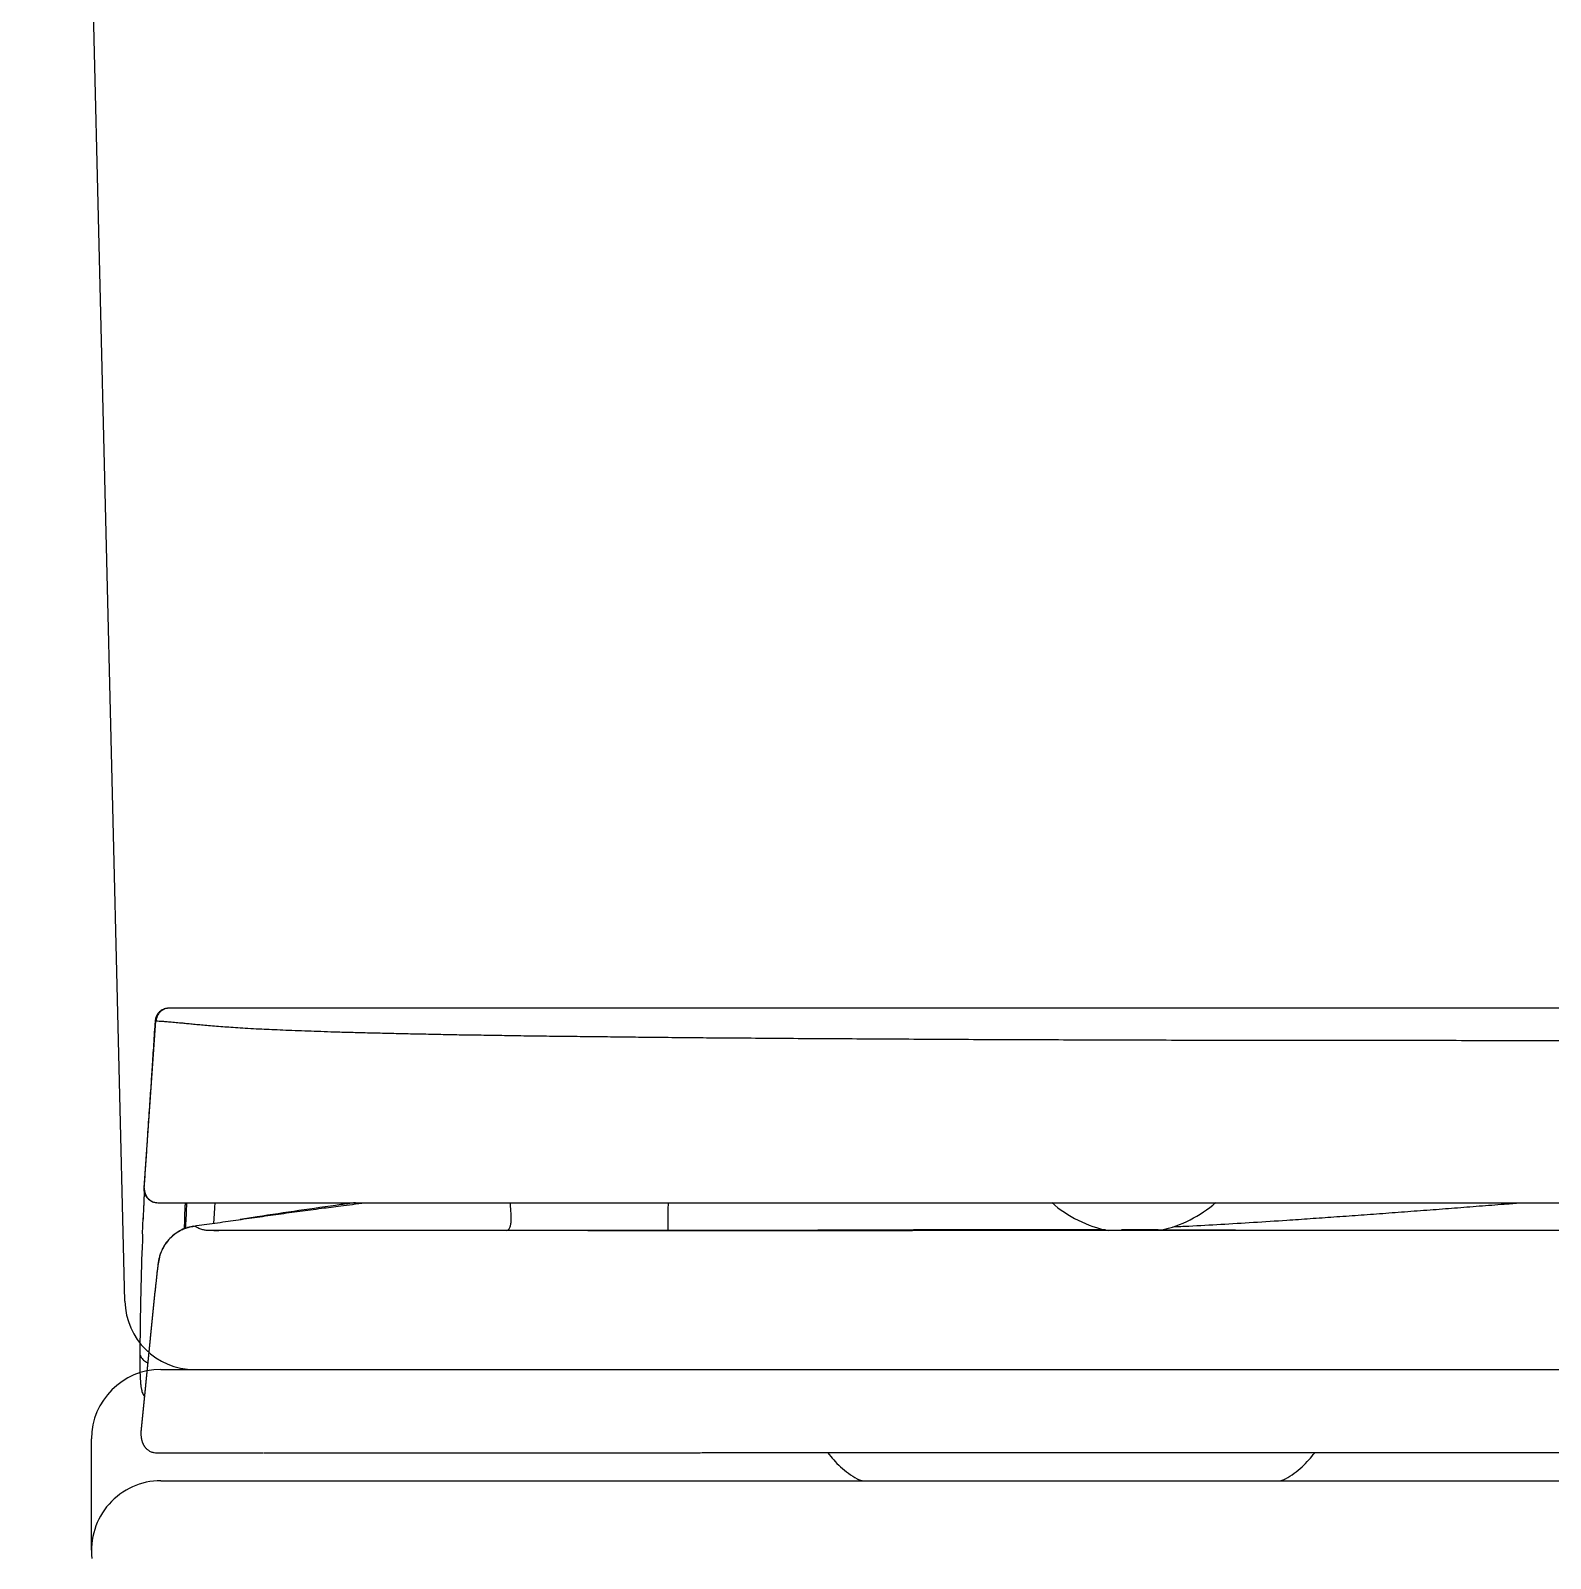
# Model space of a CAD drawing. Extents: x 76 to 2241, y -59 to 2238.
# Drawn here: x 1437 to 1546.3, y 568.4 to 678.3 of the extents above; entities that cross this region are included whole.
import ezdxf

# ---------------------------------------------------------------- set-up
doc = ezdxf.new("R2010")
doc.units = 0
doc.header["$LTSCALE"] = 20
doc.header["$MEASUREMENT"] = 0
doc.linetypes.add('SLD-실선', pattern=[0])
doc.layers.get('0').update_dxf_attribs({"linetype": 'CONTINUOUS'})
doc.layers.add('3', color=3, linetype='CONTINUOUS')

# ---------------------------------------------------------------- blocks, each defined once
blk = doc.blocks.new('A$C30f98afe')
at = {"color": 2, "linetype": 'SLD-실선', "lineweight": 25}
for p, q in [((0.32, 21.07), (1.16, 33.07)), ((1.1, 33.07), (1.1, 33.07)), ((1.13, 20.01), (1.23, 20)), ((1.19, 20.01), (1.21, 20)), ((1.21, 20.01), (1.3, 20)), ((1.23, 20.01), (1.32, 20)), ((1.3, 19.96), (1.3, 20)), ((0.2, 17.76), (0.24, 18.9)), ((3.21, 18.11), (3.23, 18.77)), ((5.32, 18), (5.68, 18)), ((1.09, 13.64), (0.08, 3.48)), ((1.09, 13.6), (0.08, 3.47)), ((1.11, 13.72), (1.1, 13.64)), ((0.01, 9.21), (0.01, 9.16)), ((0.08, 3.48), (0.08, 3.47)), ((0.08, 3.48), (0.08, 3.29)), ((0.08, 3.47), (0.08, 3.29)), ((1.05, 2.02), (1.13, 2)), ((1.13, 2.01), (1.22, 2)), ((51.61, 0.14), (51.61, 0.14)), ((82.45, 0.14), (82.45, 0.14))]:
    blk.add_line(p, q, dxfattribs=at)
for start, end in [(229.0368, 258.2637), (282.6805, 310.9794)]:
    blk.add_arc((71.52, 26.8), 9, start, end, dxfattribs=at)
for points, knots in [([(1.1, 33.07), (1.1, 33.01), (1.07, 32.67), (1.03, 32.04), (0.98, 31.19), (0.92, 30.37), (0.87, 29.62), (0.83, 28.92), (0.78, 28.23), (0.73, 27.48), (0.67, 26.65), (0.61, 25.74), (0.54, 24.72), (0.47, 23.56), (0.38, 22.32), (0.33, 21.48), (0.3, 21.07)], [0, 0, 0, 0, 0.01646, 0.094805, 0.168717, 0.238626, 0.304992, 0.357953, 0.412952, 0.474305, 0.542015, 0.616078, 0.69649, 0.794082, 0.899622, 1, 1, 1, 1]), ([(1.74, 33.93), (1.65, 33.89), (1.47, 33.8), (1.27, 33.58), (1.13, 33.32), (1.11, 33.13), (1.1, 33.04)], [0, 0, 0, 0, 0.254978, 0.513321, 0.76456, 1, 1, 1, 1]), ([(1.1, 33.07), (1.1, 33.07), (1.1, 33.07), (1.1, 33.07), (1.11, 33.07), (1.12, 33.07), (1.13, 33.07), (1.14, 33.07), (1.15, 33.07), (1.16, 33.07), (1.16, 33.07)], [0, 0, 0, 0, 0.085935, 0.249697, 0.402398, 0.544037, 0.674616, 0.794136, 0.902597, 1, 1, 1, 1]), ([(1.98, 33.98), (1.92, 33.97), (1.8, 33.94), (1.63, 33.85), (1.47, 33.74), (1.34, 33.59), (1.25, 33.42), (1.18, 33.25), (1.17, 33.13), (1.16, 33.07)], [0, 0, 0, 0, 0.135732, 0.281823, 0.430721, 0.57962, 0.725712, 0.866496, 1, 1, 1, 1]), ([(1.16, 33.07), (1.24, 33.07), (1.39, 33.07), (1.69, 33.05), (2.05, 33.02), (2.48, 32.98), (2.93, 32.94), (3.36, 32.9), (3.76, 32.86), (4.2, 32.82), (4.68, 32.77), (5.21, 32.73), (5.78, 32.68), (6.39, 32.64), (7.04, 32.6), (7.77, 32.55), (8.52, 32.51), (9.3, 32.47), (10.08, 32.44), (10.93, 32.4), (11.83, 32.37), (12.77, 32.34), (13.74, 32.3), (14.79, 32.27), (15.92, 32.24), (17.13, 32.21), (18.43, 32.18), (19.83, 32.15), (21.23, 32.12), (22.64, 32.09), (24.02, 32.07), (25.48, 32.05), (27.02, 32.02), (28.63, 32), (30.34, 31.98), (32.08, 31.96), (33.85, 31.94), (35.65, 31.92), (37.53, 31.9), (39.5, 31.88), (41.55, 31.86), (43.75, 31.85), (46.1, 31.83), (48.62, 31.81), (51.24, 31.8), (53.94, 31.78), (56.74, 31.77), (59.62, 31.75), (62.5, 31.74), (65.38, 31.73), (68.25, 31.72), (71.2, 31.71), (74.23, 31.7), (77.33, 31.7), (80.37, 31.69), (83.31, 31.69), (86.16, 31.68), (89.07, 31.68), (92.05, 31.68), (95.07, 31.68), (98.13, 31.67), (101.24, 31.67), (104.41, 31.67), (107.67, 31.67), (111.01, 31.67), (114.43, 31.67), (117.92, 31.67), (121.47, 31.67), (125.07, 31.67), (128.73, 31.67), (132.31, 31.67), (135.8, 31.67), (139.19, 31.67), (142.62, 31.67), (146.09, 31.67), (149.57, 31.67), (153.06, 31.67), (156.55, 31.67), (160.08, 31.67), (163.64, 31.67), (167.25, 31.67), (170.91, 31.67), (174.57, 31.67), (178.26, 31.67), (181.93, 31.67), (185.59, 31.67), (189.23, 31.67), (192.87, 31.67), (195.31, 31.67), (196.52, 31.67)], [0, 0, 0, 0, 0.031221, 0.062442, 0.093664, 0.124887, 0.15611, 0.176553, 0.196998, 0.217443, 0.237889, 0.258339, 0.278791, 0.295974, 0.313159, 0.330347, 0.347537, 0.361046, 0.374557, 0.38807, 0.401586, 0.413655, 0.425727, 0.4378, 0.449876, 0.461955, 0.474035, 0.486119, 0.498205, 0.508195, 0.518187, 0.528181, 0.538178, 0.548177, 0.558178, 0.568182, 0.577355, 0.58653, 0.595708, 0.604887, 0.614068, 0.623249, 0.633265, 0.64328, 0.653295, 0.663309, 0.673322, 0.683336, 0.693351, 0.702534, 0.711719, 0.720905, 0.730094, 0.739285, 0.748479, 0.756344, 0.764212, 0.772081, 0.779953, 0.787828, 0.795564, 0.803303, 0.811044, 0.818786, 0.826688, 0.834592, 0.842496, 0.850402, 0.858308, 0.866216, 0.874124, 0.881171, 0.888219, 0.895267, 0.902316, 0.909366, 0.916291, 0.923216, 0.930141, 0.937066, 0.944117, 0.951167, 0.958217, 0.965267, 0.972316, 0.979238, 0.98616, 0.993081, 1, 1, 1, 1]), ([(1.98, 33.98), (1.93, 33.98), (1.85, 33.97), (1.79, 33.95), (1.75, 33.94)], [0, 0, 0, 0, 0.487746, 1, 1, 1, 1]), ([(2.08, 33.99), (2.04, 33.99), (2.01, 33.99), (1.98, 33.98), (1.98, 33.98)], [0, 0, 0, 0, 0.933836, 1, 1, 1, 1]), ([(196.52, 33.99), (195.28, 33.99), (192.8, 33.99), (189.12, 33.99), (185.49, 33.99), (181.92, 33.99), (178.43, 33.99), (175.02, 33.99), (171.68, 33.99), (168.41, 33.99), (165.18, 33.99), (161.99, 33.99), (158.85, 33.99), (155.78, 33.99), (152.77, 33.99), (149.83, 33.99), (146.97, 33.99), (144.06, 33.99), (141.13, 33.99), (138.18, 33.99), (135.32, 33.99), (132.54, 33.99), (129.84, 33.99), (127.23, 33.99), (124.7, 33.99), (122.21, 33.99), (119.76, 33.99), (117.37, 33.99), (115.05, 33.99), (112.82, 33.99), (110.68, 33.99), (108.46, 33.99), (106.19, 33.99), (103.89, 33.99), (101.69, 33.99), (99.6, 33.99), (97.61, 33.99), (95.73, 33.99), (93.99, 33.99), (92.38, 33.99), (90.87, 33.99), (89.4, 33.99), (87.93, 33.99), (86.49, 33.99), (84.5, 33.99), (82, 33.99), (79.03, 33.99), (76.11, 33.99), (73.25, 33.99), (70.43, 33.99), (67.65, 33.99), (64.91, 33.99), (62.23, 33.99), (59.61, 33.99), (57.05, 33.99), (54.55, 33.99), (52.04, 33.99), (49.52, 33.99), (47.03, 33.99), (44.63, 33.99), (42.33, 33.99), (40.13, 33.99), (38.03, 33.99), (36.03, 33.99), (34.13, 33.99), (32.31, 33.99), (30.6, 33.99), (28.97, 33.99), (27.44, 33.99), (25.98, 33.99), (24.49, 33.99), (23, 33.99), (21.51, 33.99), (20.11, 33.99), (18.81, 33.99), (17.59, 33.99), (16.48, 33.99), (15.45, 33.99), (14.52, 33.99), (13.64, 33.99), (12.83, 33.99), (12.08, 33.99), (11.4, 33.99), (10.76, 33.99), (10.18, 33.99), (9.64, 33.99), (9.15, 33.99), (8.7, 33.99), (8.28, 33.99), (7.9, 33.99), (7.61, 33.99), (7.41, 33.99), (7.28, 33.99), (7.14, 33.99), (7, 33.99), (6.86, 33.99), (6.71, 33.99), (6.56, 33.99), (6.42, 33.99), (6.28, 33.99), (6.14, 33.99), (6, 34), (5.86, 34), (5.72, 34), (5.57, 34), (5.43, 34), (5.29, 34), (5.14, 34), (5, 34), (4.86, 34), (4.72, 34), (4.59, 34), (4.45, 34), (4.31, 34), (4.18, 34), (4.04, 34), (3.9, 34), (3.76, 34), (3.63, 34), (3.49, 34), (3.37, 34), (3.24, 34), (3.13, 34), (3.01, 34), (2.9, 34), (2.79, 34), (2.68, 34), (2.57, 34), (2.46, 34), (2.37, 34), (2.27, 34), (2.19, 34), (2.12, 34), (2.09, 34), (2.08, 34)], [0, 0, 0, 0, 0.007129, 0.014164, 0.021102, 0.027946, 0.034694, 0.041229, 0.047673, 0.054025, 0.060285, 0.066579, 0.072777, 0.07888, 0.084888, 0.090801, 0.096619, 0.102341, 0.108602, 0.114744, 0.120769, 0.126676, 0.132465, 0.138136, 0.143688, 0.149123, 0.15469, 0.160128, 0.165436, 0.170614, 0.175662, 0.180581, 0.186416, 0.192057, 0.197504, 0.202758, 0.207819, 0.212686, 0.217359, 0.221474, 0.225458, 0.229437, 0.233425, 0.23742, 0.241422, 0.250025, 0.258664, 0.267338, 0.276047, 0.284792, 0.293732, 0.302708, 0.311721, 0.320771, 0.329856, 0.338978, 0.348132, 0.358209, 0.368284, 0.378355, 0.388425, 0.398492, 0.408558, 0.418622, 0.428685, 0.438747, 0.448807, 0.458686, 0.468564, 0.47844, 0.488316, 0.500259, 0.512201, 0.524141, 0.53608, 0.548017, 0.559953, 0.571206, 0.582457, 0.593706, 0.604912, 0.615963, 0.626856, 0.63759, 0.648164, 0.658579, 0.668834, 0.678752, 0.688516, 0.698126, 0.707582, 0.711313, 0.715064, 0.718991, 0.72311, 0.727629, 0.732358, 0.737296, 0.741882, 0.746635, 0.751555, 0.756643, 0.761897, 0.767318, 0.772906, 0.778662, 0.784584, 0.790674, 0.79693, 0.803354, 0.809563, 0.815921, 0.822427, 0.829082, 0.835885, 0.843263, 0.850808, 0.858519, 0.866398, 0.874444, 0.882657, 0.890553, 0.898598, 0.906791, 0.915133, 0.923623, 0.933274, 0.94311, 0.953131, 0.963337, 0.973728, 0.984304, 0.995064, 1, 1, 1, 1]), ([(2.43, 34), (2.4, 34), (2.34, 34), (2.27, 34), (2.22, 34), (2.19, 34), (2.17, 34), (2.17, 34), (2.16, 34), (2.16, 34), (2.16, 34), (2.15, 34), (2.12, 34), (2.1, 34), (2.1, 34), (2.1, 34), (2.1, 34), (2.1, 34), (2.1, 34), (2.1, 34), (2.1, 34)], [0, 0, 0, 0, 0.128715, 0.259957, 0.393727, 0.494237, 0.507502, 0.52079, 0.534102, 0.547438, 0.560797, 0.571885, 0.666951, 0.88216, 0.901042, 0.919915, 0.938778, 0.957528, 0.968073, 1, 1, 1, 1]), ([(0.29, 21.08), (0.29, 21.01), (0.29, 20.87), (0.34, 20.66), (0.43, 20.47), (0.55, 20.32), (0.69, 20.19), (0.84, 20.1), (0.98, 20.04), (1.07, 20.03), (1.11, 20.02)], [0, 0, 0, 0, 0.133291, 0.268119, 0.401631, 0.531372, 0.655816, 0.774653, 0.888773, 1, 1, 1, 1]), ([(0.29, 21.07), (0.29, 21.07), (0.29, 21.07), (0.31, 21.07), (0.32, 21.07)], [0, 0, 0, 0, 0.129488, 1, 1, 1, 1]), ([(0.32, 21.07), (0.32, 21), (0.32, 20.85), (0.38, 20.65), (0.46, 20.47), (0.58, 20.31), (0.73, 20.18), (0.9, 20.08), (1.07, 20.02), (1.19, 20.01), (1.23, 20.01)], [0, 0, 0, 0, 0.14021, 0.27678, 0.406971, 0.528797, 0.650622, 0.780814, 0.917383, 1, 1, 1, 1]), ([(0.33, 20.7), (0.33, 20.7), (0.32, 20.71), (0.32, 20.68), (0.31, 20.63), (0.31, 20.53), (0.3, 20.36), (0.29, 20.15), (0.28, 19.88), (0.27, 19.59), (0.25, 19.24), (0.24, 18.95), (0.24, 18.81)], [0, 0, 0, 0, 0.013797, 0.074392, 0.143381, 0.248481, 0.368632, 0.503865, 0.615202, 0.735017, 0.863292, 1, 1, 1, 1]), ([(1.32, 20), (1.33, 20), (1.36, 20), (1.41, 20), (1.45, 20), (1.5, 20), (1.54, 20), (1.57, 20), (1.59, 20), (1.61, 20), (1.62, 20), (1.63, 20), (1.64, 20), (1.64, 20), (1.69, 20), (1.77, 20), (1.89, 20), (1.97, 20), (2, 20), (2.02, 20), (2.03, 20), (2.09, 20), (2.19, 20), (2.33, 20), (2.46, 20), (2.54, 20), (2.59, 20), (2.61, 20), (2.62, 20), (2.64, 20), (2.66, 20), (2.67, 20), (2.72, 20), (2.9, 20), (3.17, 20), (3.46, 20), (3.58, 20), (3.61, 20), (3.62, 20), (3.63, 20), (3.64, 20), (3.65, 20), (3.7, 20), (3.79, 20), (3.93, 20), (4.07, 20), (4.21, 20), (4.35, 20), (4.48, 20), (4.61, 20), (4.73, 20), (4.86, 20), (4.97, 20), (5.06, 20), (5.12, 20), (5.15, 20), (5.19, 20), (5.23, 20), (5.26, 20), (5.35, 20), (5.48, 20), (5.67, 20), (5.87, 20), (6.07, 20), (6.26, 20), (6.45, 20), (6.63, 20), (6.82, 20), (7, 20), (7.19, 20), (7.42, 20), (7.68, 20), (8, 20), (8.35, 20), (8.75, 20), (9.19, 20), (9.57, 20), (9.88, 20), (10.1, 20), (10.32, 20), (10.54, 20), (10.92, 20), (11.47, 20), (12.21, 20), (12.84, 20), (13.33, 20), (13.68, 20), (14.04, 20), (14.4, 20), (14.77, 20), (15.15, 20), (15.54, 20), (15.96, 20), (16.4, 20), (16.84, 20), (17.28, 20), (17.85, 20), (18.56, 20), (19.41, 20), (20.29, 20), (21.19, 20), (22.11, 20), (23.05, 20), (24.02, 20), (25.01, 20), (26.02, 20), (27.13, 20), (28.37, 20), (29.75, 20), (30.87, 20), (31.71, 20), (32.25, 20), (32.8, 20), (33.35, 20), (33.9, 20), (34.47, 20), (35.05, 20), (35.66, 20), (36.3, 20), (36.93, 20), (37.57, 20), (38.62, 20), (40.13, 20), (42.15, 20), (44.31, 20), (46.61, 20), (49.08, 20), (51.64, 20), (54.31, 20), (56.82, 20), (59.12, 20), (61.18, 20), (63.28, 20), (65.39, 20), (67.35, 20), (69.16, 20), (70.84, 20), (72.52, 20), (74.18, 20), (76.25, 20), (78.74, 20), (81.69, 20), (84.69, 20), (87.72, 20), (90.03, 20), (91.61, 20), (92.42, 20), (93.24, 20), (94.06, 20), (94.88, 20), (95.7, 20), (97, 20), (98.8, 20), (101.01, 20), (103.16, 20), (105.23, 20), (107.3, 20), (109.63, 20), (112.25, 20), (115.19, 20), (118.16, 20), (121.17, 20), (124.1, 20), (126.93, 20), (129.67, 20), (132.43, 20), (135.21, 20), (138.01, 20), (140.81, 20), (143.97, 20), (147.47, 20), (151.35, 20), (155.26, 20), (159.01, 20), (162.59, 20), (166, 20), (169.43, 20), (172.88, 20), (176.34, 20), (180.04, 20), (183.96, 20), (188.13, 20), (192.32, 20), (195.12, 20), (196.52, 20)], [0, 0, 0, 0, 0.006349, 0.012477, 0.018384, 0.024071, 0.029537, 0.032794, 0.035968, 0.036843, 0.037902, 0.038961, 0.04002, 0.041079, 0.042139, 0.053489, 0.067937, 0.074295, 0.075544, 0.076793, 0.078042, 0.079464, 0.091361, 0.103134, 0.111449, 0.119702, 0.120735, 0.121767, 0.122798, 0.123828, 0.124857, 0.125885, 0.126979, 0.13372, 0.160998, 0.176218, 0.179962, 0.180452, 0.180942, 0.181432, 0.181922, 0.182412, 0.182984, 0.189906, 0.196762, 0.203449, 0.209967, 0.216316, 0.22193, 0.227404, 0.232739, 0.237935, 0.242392, 0.246742, 0.247864, 0.249232, 0.250618, 0.251999, 0.253375, 0.254746, 0.261361, 0.267865, 0.274261, 0.28065, 0.286993, 0.292188, 0.297302, 0.302333, 0.307283, 0.312152, 0.31682, 0.324036, 0.331149, 0.33816, 0.346933, 0.35554, 0.363981, 0.367872, 0.371583, 0.37527, 0.378934, 0.382575, 0.393272, 0.403764, 0.41405, 0.418372, 0.422668, 0.426936, 0.431176, 0.43539, 0.439577, 0.443736, 0.448281, 0.452793, 0.457234, 0.461555, 0.465851, 0.473457, 0.48098, 0.488421, 0.495742, 0.502852, 0.509897, 0.51688, 0.523799, 0.530613, 0.537103, 0.545497, 0.553774, 0.561936, 0.564913, 0.567878, 0.570832, 0.573775, 0.576706, 0.579627, 0.582536, 0.585723, 0.588898, 0.592022, 0.595055, 0.598082, 0.607059, 0.615992, 0.624984, 0.634691, 0.644446, 0.654252, 0.664114, 0.674036, 0.681137, 0.688198, 0.695219, 0.7022, 0.708921, 0.714167, 0.719382, 0.724568, 0.729662, 0.734503, 0.743068, 0.751535, 0.759908, 0.768191, 0.776388, 0.778531, 0.780668, 0.782799, 0.784923, 0.787041, 0.789153, 0.791258, 0.797018, 0.802733, 0.807801, 0.812836, 0.81784, 0.822616, 0.829405, 0.836165, 0.8429, 0.849613, 0.856307, 0.862222, 0.868113, 0.873985, 0.879838, 0.885676, 0.891501, 0.897229, 0.905044, 0.912836, 0.920612, 0.928379, 0.935012, 0.941644, 0.948279, 0.954921, 0.961574, 0.968242, 0.976126, 0.984043, 0.991998, 1, 1, 1, 1]), ([(3.23, 18.77), (3.24, 18.95), (3.25, 19.3), (3.27, 19.7), (3.28, 19.91), (3.28, 20)], [0, 0, 0, 0, 0.371087, 0.737654, 1, 1, 1, 1]), ([(3.29, 18.14), (3.31, 18.39), (3.34, 18.93), (3.37, 19.55), (3.39, 19.93), (3.4, 20.01)], [0, 0, 0, 0, 0.397397, 0.866956, 1, 1, 1, 1]), ([(3.89, 18.32), (4.39, 18.39), (5.4, 18.53), (6.92, 18.75), (8.44, 18.96), (9.97, 19.18), (11.52, 19.39), (13.01, 19.59), (14.27, 19.75), (15.32, 19.88), (15.93, 19.96), (16.26, 20), (16.29, 20)], [0, 0, 0, 0, 0.121842, 0.244532, 0.367961, 0.492016, 0.616581, 0.741547, 0.853141, 0.920608, 0.993206, 1, 1, 1, 1]), ([(5.4, 20.01), (5.38, 19.67), (5.34, 19.16), (5.31, 18.66), (5.31, 18.5)], [0, 0, 0, 0, 0.686937, 1, 1, 1, 1]), ([(15.51, 20), (15.16, 19.95), (13.8, 19.77), (11.45, 19.43), (9.04, 19.07), (7.64, 18.85), (7.23, 18.79)], [0, 0, 0, 0, 0.124016, 0.489035, 0.85238, 1, 1, 1, 1]), ([(26.37, 18), (26.41, 18.01), (26.49, 18.02), (26.58, 18.11), (26.65, 18.24), (26.7, 18.44), (26.73, 18.7), (26.73, 19.04), (26.7, 19.46), (26.68, 19.77), (26.66, 19.98), (26.66, 20)], [0, 0, 0, 0, 0.129682, 0.258172, 0.385453, 0.511511, 0.636365, 0.760089, 0.875844, 0.99091, 1, 1, 1, 1]), ([(38.02, 18), (38.02, 18), (38.02, 18.01), (38.02, 18.09), (38.02, 18.2), (38.02, 18.35), (38.02, 18.53), (38.03, 18.74), (38.03, 18.98), (38.03, 19.23), (38.03, 19.49), (38.03, 19.75), (38.04, 19.93), (38.04, 20)], [0, 0, 0, 0, 0.110121, 0.217093, 0.320921, 0.421601, 0.519133, 0.613519, 0.704759, 0.785631, 0.863858, 0.946296, 1, 1, 1, 1]), ([(74.34, 18.27), (74.72, 18.28), (75.85, 18.34), (77.78, 18.44), (80.13, 18.59), (82.28, 18.72), (84.22, 18.86), (85.93, 18.98), (87.67, 19.1), (89.44, 19.23), (91.24, 19.37), (93.04, 19.5), (94.83, 19.64), (96.61, 19.78), (98.15, 19.9), (99.11, 19.97), (99.47, 20)], [0, 0, 0, 0, 0.050567, 0.149412, 0.248271, 0.347697, 0.415657, 0.483964, 0.552639, 0.621702, 0.691171, 0.761066, 0.827375, 0.894096, 0.961243, 1, 1, 1, 1]), ([(0.2, 17.74), (0.15, 16.5), (0.05, 13.66), (0.02, 10.81), (0, 9.21)], [0, 0, 0, 0, 0.436718, 1, 1, 1, 1]), ([(3.92, 18.29), (3.84, 18.28), (3.65, 18.25), (3.37, 18.17), (3.05, 18.05), (2.75, 17.89), (2.47, 17.7), (2.21, 17.47), (1.95, 17.18), (1.75, 16.89), (1.62, 16.65), (1.53, 16.46), (1.47, 16.3), (1.42, 16.15), (1.39, 16.02), (1.36, 15.9), (1.34, 15.8), (1.33, 15.72), (1.31, 15.61), (1.3, 15.47), (1.27, 15.31), (1.25, 15.1), (1.22, 14.85), (1.19, 14.53), (1.15, 14.16), (1.12, 13.87), (1.1, 13.72)], [0, 0, 0, 0, 0.026256, 0.064173, 0.099632, 0.142458, 0.179673, 0.21279, 0.26171, 0.309671, 0.333215, 0.356235, 0.377122, 0.39606, 0.413857, 0.431415, 0.459183, 0.492186, 0.533925, 0.584507, 0.636899, 0.696303, 0.76274, 0.836239, 0.916804, 1, 1, 1, 1]), ([(3.89, 18.32), (3.74, 18.29), (3.42, 18.23), (2.97, 18.04), (2.54, 17.78), (2.15, 17.44), (1.82, 17.03), (1.57, 16.58), (1.4, 16.1), (1.35, 15.77), (1.33, 15.61)], [0, 0, 0, 0, 0.116207, 0.238117, 0.364435, 0.493523, 0.623511, 0.752452, 0.878486, 1, 1, 1, 1]), ([(3.89, 18.32), (3.9, 18.32), (3.91, 18.33), (3.92, 18.29), (3.92, 18.29)], [0, 0, 0, 0, 0.831613, 1, 1, 1, 1]), ([(4.99, 18), (4.92, 18), (4.77, 18), (4.54, 18.04), (4.27, 18.14), (4.02, 18.26), (3.89, 18.32)], [0, 0, 0, 0, 0.2501336, 0.5001482, 0.7500609, 1, 1, 1, 1]), ([(59, 18), (58.27, 18), (56.75, 18), (54.5, 18), (52.23, 18), (50.02, 18), (47.88, 18), (45.9, 18), (44.05, 18), (42.34, 18), (40.69, 18), (39.1, 18), (37.55, 18), (36.05, 18), (34.59, 18), (33.21, 18), (31.92, 18), (30.69, 18), (29.49, 18), (28.32, 18), (27.17, 18), (26.06, 18), (24.92, 18), (23.75, 18), (22.58, 18), (21.45, 18), (20.37, 18), (19.34, 18), (18.4, 18), (17.54, 18), (16.74, 18), (16.14, 18), (15.7, 18), (15.42, 18), (15.14, 18), (14.86, 18), (14.6, 18), (14.21, 18), (13.71, 18), (13.13, 18), (12.57, 18), (12.03, 18), (11.59, 18), (11.25, 18), (10.98, 18), (10.72, 18), (10.47, 18), (10.23, 18), (10, 18), (9.77, 18), (9.55, 18), (9.34, 18), (9.14, 18), (8.94, 18), (8.76, 18), (8.57, 18), (8.42, 18), (8.29, 18), (8.18, 18), (8.07, 18), (7.97, 18), (7.87, 18), (7.75, 18), (7.63, 18), (7.52, 18), (7.42, 18), (7.32, 18), (7.22, 18), (7.13, 18), (7.04, 18), (6.91, 18), (6.74, 18), (6.56, 18), (6.38, 18), (6.21, 18), (6.05, 18), (5.86, 18), (5.64, 18), (5.4, 18), (5.18, 18), (5.05, 18), (4.99, 18)], [0, 0, 0, 0, 0.012975, 0.027348, 0.041718, 0.05629, 0.070771, 0.085115, 0.097951, 0.11078, 0.123606, 0.136461, 0.149456, 0.162601, 0.17587, 0.189363, 0.201704, 0.214282, 0.227088, 0.240026, 0.253099, 0.266482, 0.280053, 0.29603, 0.312239, 0.32877, 0.345549, 0.362531, 0.379723, 0.395108, 0.410734, 0.426604, 0.432905, 0.439244, 0.445621, 0.452036, 0.458489, 0.464979, 0.480655, 0.496684, 0.513066, 0.529802, 0.546893, 0.556641, 0.566501, 0.576473, 0.586447, 0.596179, 0.606062, 0.616096, 0.626282, 0.636619, 0.647108, 0.657132, 0.667293, 0.677673, 0.688274, 0.694914, 0.701638, 0.708445, 0.715326, 0.721563, 0.729885, 0.738384, 0.747059, 0.754214, 0.761484, 0.768871, 0.776372, 0.78399, 0.791133, 0.808047, 0.825158, 0.840602, 0.856214, 0.872004, 0.887779, 0.915908, 0.943988, 0.972019, 1, 1, 1, 1]), ([(162.2, 17.99), (161.07, 17.99), (158.82, 17.99), (155.51, 17.99), (152.27, 17.99), (149.1, 17.99), (146.01, 17.99), (143, 17.99), (139.96, 17.99), (136.91, 17.99), (133.85, 17.99), (130.89, 17.99), (128.01, 17.99), (125.17, 17.99), (122.36, 17.99), (119.6, 17.99), (116.93, 17.99), (114.35, 17.99), (111.87, 17.99), (109.53, 17.99), (107.31, 17.99), (105.21, 17.99), (103.2, 17.99), (101.25, 17.99), (98.86, 17.99), (96.04, 17.99), (92.81, 17.99), (89.66, 18), (86.6, 18), (83.61, 18), (80.71, 18), (77.79, 18), (74.86, 18), (71.93, 18), (69.08, 18), (66.32, 18), (63.62, 18), (60.97, 18), (58.38, 18), (55.85, 18), (53.39, 18), (51, 18), (48.69, 18), (46.38, 18), (44.09, 18), (41.82, 18), (39.65, 18), (37.58, 18), (35.73, 18), (34.08, 18), (32.61, 18), (31.23, 18), (29.93, 18), (28.7, 18), (27.47, 18), (26.26, 18), (25.06, 18), (23.95, 18), (22.75, 18), (21.48, 18), (20.17, 18), (18.93, 18), (17.77, 18), (16.77, 18), (15.9, 18), (15.14, 18), (14.42, 18), (13.74, 18), (12.99, 18), (12.2, 18), (11.41, 18), (10.69, 18), (10.05, 18), (9.47, 18), (8.93, 18), (8.42, 18), (7.95, 18), (7.59, 18), (7.3, 18), (7.07, 18), (6.85, 18), (6.63, 18), (6.41, 18), (6.24, 18), (6.13, 18), (6.08, 18), (6.02, 18), (5.96, 18), (5.91, 18), (5.85, 18), (5.78, 18), (5.72, 18), (5.65, 18), (5.59, 18), (5.54, 18), (5.51, 18), (5.5, 18)], [0, 0, 0, 0, 0.008161, 0.016203, 0.024124, 0.031926, 0.039607, 0.047169, 0.05461, 0.062657, 0.070558, 0.078314, 0.085925, 0.093389, 0.101147, 0.108741, 0.116171, 0.123436, 0.130538, 0.137475, 0.143866, 0.15011, 0.156208, 0.16216, 0.167972, 0.17845, 0.188885, 0.199278, 0.209628, 0.219936, 0.230202, 0.240426, 0.251623, 0.26277, 0.273865, 0.28491, 0.295908, 0.307114, 0.318351, 0.329618, 0.340914, 0.352239, 0.363592, 0.374975, 0.387531, 0.400123, 0.412751, 0.425416, 0.438117, 0.448599, 0.458915, 0.469063, 0.479043, 0.488857, 0.498503, 0.509657, 0.520578, 0.531265, 0.54172, 0.556685, 0.571752, 0.586931, 0.602223, 0.61763, 0.629878, 0.642272, 0.654814, 0.667501, 0.680333, 0.699493, 0.718653, 0.737814, 0.756974, 0.776134, 0.795294, 0.816754, 0.838213, 0.859674, 0.872321, 0.885005, 0.897843, 0.910841, 0.92559, 0.94054, 0.944489, 0.948511, 0.952687, 0.957016, 0.961499, 0.966136, 0.971903, 0.977891, 0.984101, 0.990532, 0.997185, 1, 1, 1, 1]), ([(32.24, 18), (32.43, 18), (32.77, 18), (33.34, 18), (33.91, 18), (34.53, 18), (35.18, 18), (35.86, 18), (36.56, 18), (37.3, 18), (37.91, 18), (38.38, 18), (38.69, 18), (39, 18), (39.32, 18), (39.64, 18), (39.96, 18), (40.49, 18), (41.22, 18), (42.09, 18), (42.9, 18), (43.63, 18), (44.38, 18), (45.17, 18), (46.22, 18), (47.56, 18), (49.21, 18), (50.93, 18), (52.71, 18), (54.28, 18), (55.26, 18), (55.6, 18)], [0, 0, 0, 0, 0.049132, 0.090405, 0.134007, 0.177355, 0.220101, 0.262252, 0.303817, 0.344802, 0.385215, 0.400591, 0.415897, 0.431132, 0.446298, 0.461396, 0.476425, 0.491386, 0.532182, 0.572481, 0.600967, 0.629209, 0.657212, 0.68549, 0.715382, 0.768229, 0.820428, 0.872015, 0.92303, 0.973513, 1, 1, 1, 1]), ([(69.49, 18.05), (69.39, 18.05), (69.12, 18.05), (68.69, 18.05), (68.22, 18.05), (67.72, 18.05), (67.21, 18.05), (66.69, 18.05), (66.2, 18.05), (65.73, 18.05), (65.33, 18.05), (64.98, 18.05), (64.68, 18.05), (64.4, 18.05), (64.12, 18.05), (63.85, 18.05), (63.59, 18.05), (63.35, 18.05), (63.1, 18.05), (62.83, 18.05), (62.54, 18.05), (62.24, 18.05), (61.92, 18.05), (61.59, 18.05), (61.26, 18.05), (60.95, 18.05), (60.65, 18.05), (60.38, 18.05), (60.15, 18.05), (59.93, 18.05), (59.72, 18.05), (59.51, 18.05), (59.29, 18.04), (59.08, 18.04), (58.88, 18.04), (58.68, 18.04), (58.46, 18.04), (58.21, 18.04), (57.92, 18.04), (57.61, 18.04), (57.3, 18.04), (57.01, 18.04), (56.74, 18.04), (56.5, 18.04), (56.22, 18.04), (55.87, 18.04), (55.45, 18.03), (55.01, 18.03), (54.56, 18.03), (54.12, 18.03), (53.71, 18.03), (53.32, 18.03), (52.95, 18.03), (52.57, 18.03), (52.17, 18.02), (51.75, 18.02), (51.29, 18.02), (50.78, 18.02), (50.25, 18.02), (49.75, 18.02), (49.3, 18.02), (48.89, 18.01), (48.5, 18.01), (48.1, 18.01), (47.68, 18.01), (47.22, 18.01), (46.71, 18.01), (46.22, 18.01), (45.75, 18.01), (45.31, 18.01), (44.88, 18.01), (44.48, 18), (44.1, 18), (43.73, 18), (43.36, 18), (43.01, 18), (42.67, 18), (42.19, 18), (41.76, 18), (41.39, 18), (41.23, 18), (41.05, 18), (40.83, 18), (40.57, 18), (40.27, 18), (39.93, 18), (39.55, 18), (39.13, 18), (38.68, 18), (38.2, 18), (37.68, 18), (37.32, 18), (37.13, 18)], [0, 0, 0, 0, 0.011386, 0.027809, 0.04454, 0.06054, 0.079254, 0.096791, 0.113164, 0.128388, 0.142483, 0.152769, 0.162365, 0.171275, 0.179925, 0.189329, 0.196532, 0.204141, 0.212152, 0.220567, 0.229382, 0.238778, 0.249472, 0.258833, 0.269031, 0.279033, 0.288081, 0.296179, 0.30333, 0.309534, 0.316044, 0.322402, 0.328987, 0.335799, 0.341311, 0.346986, 0.35343, 0.360906, 0.369597, 0.379292, 0.388714, 0.397376, 0.405279, 0.412424, 0.418813, 0.430717, 0.443092, 0.456088, 0.469604, 0.482924, 0.495911, 0.506328, 0.516749, 0.527516, 0.539243, 0.551944, 0.565249, 0.581157, 0.597189, 0.612052, 0.625408, 0.637906, 0.649795, 0.661315, 0.673663, 0.687015, 0.701673, 0.717813, 0.73076, 0.74443, 0.757712, 0.770304, 0.782203, 0.793409, 0.805722, 0.817075, 0.827955, 0.838634, 0.864899, 0.869903, 0.874889, 0.880626, 0.887439, 0.895487, 0.904663, 0.914974, 0.92643, 0.939039, 0.952558, 0.967215, 0.983023, 1, 1, 1, 1]), ([(162.25, 18), (161.27, 18), (159.3, 18), (156.36, 18), (153.44, 18), (150.53, 18), (147.63, 18), (144.93, 18), (142.44, 18), (140.16, 18), (137.89, 18), (135.64, 18), (133.4, 18), (131.09, 18), (128.71, 18), (126.27, 18), (123.85, 18), (121.45, 18), (119.07, 18), (116.69, 18), (114.29, 18), (111.87, 18), (109.44, 18), (107.46, 18), (105.91, 18), (104.79, 18), (103.67, 18), (102.55, 18), (100.76, 18), (98.32, 18), (95.25, 18), (92.63, 18), (90.45, 18), (88.69, 18), (86.91, 18), (85.13, 18), (83.34, 18), (81.56, 18), (79.78, 18), (78.28, 18), (77.06, 18), (76.13, 18), (75.2, 18), (74.28, 18), (73.36, 18), (71.96, 18), (70.1, 18), (67.81, 18), (65.54, 18), (64.07, 18), (63.33, 18)], [0, 0, 0, 0, 0.023927, 0.047885, 0.071885, 0.095941, 0.120062, 0.144539, 0.163932, 0.183362, 0.202833, 0.222353, 0.241927, 0.26156, 0.283423, 0.305331, 0.327291, 0.349311, 0.371398, 0.393559, 0.416243, 0.439806, 0.463505, 0.487349, 0.498643, 0.509972, 0.521337, 0.532738, 0.544177, 0.576544, 0.609252, 0.642319, 0.66198, 0.681774, 0.701705, 0.72245, 0.743379, 0.764476, 0.785745, 0.807654, 0.819204, 0.830789, 0.842409, 0.854064, 0.865755, 0.877483, 0.907851, 0.938388, 0.969102, 1, 1, 1, 1]), ([(68.41, 18.05), (68.57, 18.05), (68.89, 18.06), (69.22, 18.07), (69.39, 18.07)], [0, 0, 0, 0, 0.50007, 1, 1, 1, 1]), ([(91.61, 18), (91.44, 18), (91.1, 18), (90.63, 18), (90.2, 18), (89.82, 18), (89.48, 18), (89.19, 18), (88.94, 18), (88.74, 18), (88.56, 18), (88.28, 18), (87.9, 18), (87.44, 18), (87.07, 18), (86.77, 18), (86.55, 18), (86.31, 18), (86.03, 18), (85.72, 18), (85.41, 18), (85.08, 18), (84.72, 18), (84.33, 18), (83.93, 18), (83.6, 18), (83.34, 18), (83.17, 18), (83.03, 18), (82.91, 18), (82.8, 18), (82.68, 18.01), (82.56, 18.01), (82.41, 18.01), (82.25, 18.01), (82.06, 18.01), (81.88, 18.01), (81.7, 18.01), (81.54, 18.01), (81.4, 18.01), (81.18, 18.01), (80.95, 18.01), (80.69, 18.01), (80.51, 18.01), (80.29, 18.01), (80.07, 18.01), (79.86, 18.01), (79.66, 18.01), (79.47, 18.01), (79.31, 18.01), (79.17, 18.01), (79.05, 18.01), (78.94, 18.01), (78.84, 18.01), (78.73, 18.02), (78.63, 18.02), (78.52, 18.02), (78.39, 18.02), (78.25, 18.02), (78.11, 18.02), (77.95, 18.02), (77.78, 18.02), (77.59, 18.02), (77.38, 18.02), (77.17, 18.02), (76.86, 18.02), (76.48, 18.02), (76.01, 18.02), (75.58, 18.03), (75.17, 18.03), (74.75, 18.03), (74.39, 18.03), (74.06, 18.03), (73.76, 18.03), (73.45, 18.03), (73.09, 18.04), (72.72, 18.04), (72.33, 18.04), (71.97, 18.04), (71.62, 18.04), (71.25, 18.04), (70.92, 18.04), (70.71, 18.04), (70.63, 18.04)], [0, 0, 0, 0, 0.017688, 0.034499, 0.049825, 0.063673, 0.076049, 0.087973, 0.098134, 0.106668, 0.114758, 0.122692, 0.145394, 0.166966, 0.188692, 0.197921, 0.207426, 0.21862, 0.231759, 0.246867, 0.261579, 0.275821, 0.294748, 0.313804, 0.333251, 0.353888, 0.363771, 0.372435, 0.379798, 0.385863, 0.391193, 0.396667, 0.403317, 0.410296, 0.418756, 0.428992, 0.438455, 0.447967, 0.456378, 0.463691, 0.46991, 0.492264, 0.500224, 0.509938, 0.521402, 0.534266, 0.544843, 0.555778, 0.565884, 0.5746, 0.582066, 0.588131, 0.593732, 0.59927, 0.604747, 0.610162, 0.615518, 0.62251, 0.629864, 0.637581, 0.645663, 0.654585, 0.664461, 0.675438, 0.686804, 0.697903, 0.723219, 0.746762, 0.768634, 0.789082, 0.809368, 0.830149, 0.843194, 0.857238, 0.872276, 0.887849, 0.906994, 0.924824, 0.94135, 0.956716, 0.972632, 0.989623, 1, 1, 1, 1]), ([(1.33, 15.61), (1.33, 15.61), (1.32, 15.61), (1.3, 15.51), (1.28, 15.35), (1.25, 15.1), (1.21, 14.73), (1.15, 14.23), (1.11, 13.81), (1.09, 13.6)], [0, 0, 0, 0, 0.124298, 0.248869, 0.373564, 0.498442, 0.665274, 0.832529, 1, 1, 1, 1]), ([(0, 9.16), (0, 8.97), (0, 8.6), (0, 8.13), (0.01, 7.75), (0.03, 7.43), (0.04, 7.18), (0.06, 6.98), (0.07, 6.83), (0.09, 6.71), (0.11, 6.62), (0.13, 6.5), (0.18, 6.35), (0.24, 6.2), (0.31, 6.1), (0.34, 6.05)], [0, 0, 0, 0, 0.128309, 0.247034, 0.356175, 0.455728, 0.545687, 0.62604, 0.696774, 0.750762, 0.79802, 0.845955, 0.897138, 0.951985, 1, 1, 1, 1]), ([(0.01, 9.16), (0.01, 9.13), (0.01, 9.06), (0.06, 8.93), (0.15, 8.79), (0.27, 8.67), (0.41, 8.56), (0.52, 8.52), (0.58, 8.49)], [0, 0, 0, 0, 0.081945, 0.278749, 0.46639, 0.642018, 0.817646, 1, 1, 1, 1]), ([(0.08, 3.29), (0.08, 3.26), (0.09, 3.2), (0.1, 3.11), (0.11, 3.03), (0.13, 2.95), (0.15, 2.89), (0.16, 2.83), (0.18, 2.77), (0.2, 2.72), (0.22, 2.67), (0.24, 2.63), (0.26, 2.59), (0.28, 2.55), (0.31, 2.51), (0.33, 2.47), (0.36, 2.43), (0.39, 2.39), (0.43, 2.35), (0.47, 2.31), (0.52, 2.26), (0.58, 2.21), (0.66, 2.16), (0.76, 2.1), (0.87, 2.06), (0.96, 2.03), (1.02, 2.02), (1.03, 2.02)], [0, 0, 0, 0, 0.072103, 0.1456, 0.214251, 0.278055, 0.337011, 0.391116, 0.437688, 0.479947, 0.517894, 0.551536, 0.582353, 0.609988, 0.636117, 0.660741, 0.683863, 0.705484, 0.727368, 0.74904, 0.775832, 0.80774, 0.844763, 0.886895, 0.934125, 0.986442, 1, 1, 1, 1]), ([(1.22, 2), (1.25, 2), (1.31, 2), (1.4, 2), (1.5, 2), (1.61, 2), (1.71, 2), (1.77, 2), (1.8, 2), (1.8, 2), (1.81, 2), (1.82, 2), (1.83, 2), (1.88, 2), (1.97, 2), (2.14, 2), (2.36, 2), (2.62, 2), (2.88, 2), (3.06, 2), (3.14, 2), (3.16, 2), (3.17, 2), (3.18, 2), (3.2, 2), (3.21, 2), (3.22, 2), (3.26, 2), (3.44, 2), (3.66, 2), (3.88, 2), (3.97, 2), (4.06, 2), (4.16, 2), (4.24, 2), (4.31, 2), (4.37, 2), (4.43, 2), (4.5, 2), (4.56, 2), (4.62, 2), (4.71, 2), (4.83, 2), (4.98, 2), (5.11, 2), (5.22, 2), (5.31, 2), (5.41, 2), (5.54, 2), (5.7, 2), (5.89, 2), (6.08, 2), (6.27, 2), (6.49, 2), (6.73, 2), (7.01, 2), (7.32, 2), (7.67, 2), (8.06, 2), (8.39, 2), (8.63, 2), (8.78, 2), (8.87, 2), (8.91, 2)], [0, 0, 0, 0, 0.0365397, 0.0726009, 0.1081837, 0.1432882, 0.1774191, 0.1922895, 0.1942302, 0.1961693, 0.1981069, 0.2000429, 0.2021215, 0.2049667, 0.2394667, 0.2737059, 0.3250868, 0.3758695, 0.4260545, 0.4627671, 0.4647768, 0.4667856, 0.4687933, 0.4708001, 0.4728059, 0.4748107, 0.4768145, 0.4789653, 0.4947734, 0.5592553, 0.5710097, 0.583525, 0.5961699, 0.6085481, 0.6206596, 0.6275396, 0.635126, 0.6426406, 0.6500832, 0.657454, 0.6647529, 0.6719798, 0.6885632, 0.7047551, 0.7205558, 0.7296837, 0.7396359, 0.7495599, 0.7593573, 0.7768463, 0.793917, 0.8105693, 0.8268034, 0.8426313, 0.8630514, 0.8831674, 0.9029794, 0.9277555, 0.9520402, 0.9758343, 0.9850431, 0.9935933, 1, 1, 1, 1]), ([(8.94, 2), (8.95, 2), (9, 2), (9.11, 2), (9.26, 2), (9.35, 2), (9.39, 2)], [0, 0, 0, 0, 0.012294, 0.372677, 0.729977, 1, 1, 1, 1]), ([(9.36, 2), (9.39, 2), (9.49, 2), (9.68, 2), (9.92, 2), (10.16, 2), (10.4, 2), (10.62, 2), (10.85, 2), (11.12, 2), (11.45, 2), (11.84, 2), (12.24, 2), (12.71, 2), (13.25, 2), (13.88, 2), (14.54, 2), (15.22, 2), (16.06, 2), (17.06, 2), (18.27, 2), (19.56, 2), (20.93, 2), (22.39, 2), (23.8, 2), (25.12, 2), (26.34, 2), (27.6, 2), (28.93, 2), (30.32, 2), (31.63, 2), (32.83, 2), (33.91, 2), (35.04, 2), (36.23, 2), (37.47, 2.01), (38.78, 2.01), (39.89, 2.01), (40.79, 2.02), (41.42, 2.02), (42.05, 2.02), (42.67, 2.03), (43.25, 2.03), (43.81, 2.03), (44.34, 2.03), (44.84, 2.03), (45.31, 2.03), (45.76, 2.03), (46.18, 2.03), (46.58, 2.03), (46.97, 2.03), (47.39, 2.03), (47.82, 2.02), (48.36, 2.02), (48.99, 2.02), (49.74, 2.02), (50.54, 2.02), (51.39, 2.02), (52.4, 2.02), (53.55, 2.02), (54.82, 2.02), (56.45, 2.02), (58.46, 2.02), (60.86, 2.02), (63.28, 2.02), (65.75, 2.02), (68.28, 2.02), (71.02, 2.02), (73.99, 2.02), (77.19, 2.02), (80.49, 2.02), (83.64, 2.02), (86.64, 2.02), (89.46, 2.02), (92.34, 2.02), (95.28, 2.02), (98.26, 2.02), (101.28, 2.02), (104.34, 2.02), (107.46, 2.02), (110.59, 2.02), (113.75, 2.02), (116.91, 2.02), (120.13, 2.02), (123.39, 2.02), (126.7, 2.02), (129.99, 2.02), (133.26, 2.02), (136.5, 2.02), (139.77, 2.02), (143.09, 2.02), (146.31, 2.02), (149.44, 2.02), (152.45, 2.02), (155.47, 2.02), (157.93, 2.02), (159.83, 2.02), (161.17, 2.02), (162.51, 2.02), (163.84, 2.02), (165.17, 2.02), (166.51, 2.02), (167.78, 2.02), (169.02, 2.02), (170.25, 2.02), (171.57, 2.02), (172.98, 2.02), (174.46, 2.02), (176.02, 2.02), (177.66, 2.02), (179.38, 2.02), (181.2, 2.02), (183.11, 2.02), (185.13, 2.02), (187.24, 2.02), (189.44, 2.02), (191.72, 2.02), (194.09, 2.02), (195.7, 2.02), (196.52, 2.02)], [0, 0, 0, 0, 0.002246, 0.009532, 0.016481, 0.023094, 0.029262, 0.035105, 0.040623, 0.045817, 0.054656, 0.063395, 0.072041, 0.080594, 0.092651, 0.104547, 0.116424, 0.128302, 0.140179, 0.157854, 0.175529, 0.193203, 0.210878, 0.228552, 0.246227, 0.258824, 0.271422, 0.284019, 0.296617, 0.309338, 0.322272, 0.331103, 0.340032, 0.349063, 0.358318, 0.367846, 0.377647, 0.387722, 0.392232, 0.396794, 0.401245, 0.405465, 0.409455, 0.41315, 0.416623, 0.419873, 0.422902, 0.425763, 0.428392, 0.430791, 0.43317, 0.435695, 0.438364, 0.441178, 0.445363, 0.449832, 0.454585, 0.459623, 0.464946, 0.472207, 0.479428, 0.486586, 0.499597, 0.512393, 0.525008, 0.537601, 0.550194, 0.562787, 0.577629, 0.59247, 0.607312, 0.622153, 0.634026, 0.645899, 0.657772, 0.669646, 0.681519, 0.69318, 0.704841, 0.716502, 0.728163, 0.739407, 0.75065, 0.761894, 0.773138, 0.784382, 0.795626, 0.806227, 0.816829, 0.827431, 0.838032, 0.848634, 0.858079, 0.867517, 0.876871, 0.886118, 0.890236, 0.894332, 0.898406, 0.90246, 0.906491, 0.910502, 0.914572, 0.918026, 0.921736, 0.9257, 0.929919, 0.934392, 0.939034, 0.943921, 0.949054, 0.954433, 0.960175, 0.966173, 0.972426, 0.978936, 0.985701, 0.992723, 1, 1, 1, 1]), ([(49.51, 2.01), (49.65, 1.83), (49.93, 1.48), (50.42, 0.99), (50.98, 0.52), (51.4, 0.26), (51.61, 0.14)], [0, 0, 0, 0, 0.232019, 0.479879, 0.741695, 1, 1, 1, 1]), ([(82.45, 0.14), (82.66, 0.26), (83.07, 0.52), (83.63, 0.99), (84.13, 1.48), (84.41, 1.83), (84.55, 2.01)], [0, 0, 0, 0, 0.2583, 0.520118, 0.76798, 1, 1, 1, 1]), ([(51.61, 0.14), (51.63, 0.13), (51.66, 0.1), (51.73, 0.08), (51.78, 0.06), (51.83, 0.04), (51.89, 0.02), (51.99, 0), (52.06, 0), (52.11, 0)], [0, 0, 0, 0, 0.155616, 0.295602, 0.359285, 0.421872, 0.551375, 0.692537, 1, 1, 1, 1]), ([(52.11, 0), (52.12, 0), (52.12, 0), (52.21, 0), (52.35, 0), (52.5, 0), (52.57, 0)], [0, 0, 0, 0, 0.234079, 0.494837, 0.748765, 1, 1, 1, 1]), ([(52.57, 0), (52.66, 0), (52.83, 0), (53.11, 0), (53.36, 0), (53.57, 0), (53.78, 0), (54.01, 0), (54.24, 0), (54.47, 0), (54.71, 0), (54.97, 0), (55.23, 0), (55.5, 0), (55.77, 0), (56.06, 0), (56.35, 0), (56.64, 0), (56.99, 0), (57.37, 0), (57.81, 0), (58.25, 0), (58.71, 0), (59.2, 0), (59.66, 0), (60.11, 0), (60.5, 0), (60.9, 0), (61.3, 0), (61.72, 0), (62.13, 0), (62.78, 0), (63.67, 0), (64.8, 0), (65.95, 0), (67.14, 0), (68.36, 0), (69.58, 0), (70.7, 0), (71.72, 0), (72.63, 0), (73.51, 0), (74.36, 0), (75.07, 0), (75.65, 0), (76.12, 0), (76.58, 0), (77.02, 0), (77.45, 0), (77.88, 0), (78.3, 0), (78.72, 0), (79.11, 0), (79.48, 0), (79.82, 0), (80.1, 0), (80.33, 0), (80.52, 0), (80.7, 0), (80.87, 0), (81.03, 0), (81.18, 0), (81.32, 0), (81.46, 0), (81.58, 0), (81.68, 0), (81.77, 0), (81.84, 0), (81.9, 0), (81.93, 0), (81.95, 0), (81.95, 0), (81.94, 0)], [0, 0, 0, 0, 0.014105, 0.028364, 0.035628, 0.043017, 0.050556, 0.058269, 0.065342, 0.07257, 0.079969, 0.087552, 0.095333, 0.102938, 0.110681, 0.118571, 0.126617, 0.134829, 0.143213, 0.154682, 0.166406, 0.178398, 0.190673, 0.203244, 0.217639, 0.22808, 0.238671, 0.249417, 0.260323, 0.271393, 0.282632, 0.294045, 0.324362, 0.355368, 0.387128, 0.420953, 0.456416, 0.492171, 0.528286, 0.556617, 0.584724, 0.612638, 0.640392, 0.666823, 0.683242, 0.699455, 0.71547, 0.731298, 0.746945, 0.762422, 0.779277, 0.79576, 0.811882, 0.827662, 0.843114, 0.856728, 0.866547, 0.876187, 0.885655, 0.894958, 0.904102, 0.913094, 0.923103, 0.932873, 0.942418, 0.951753, 0.960895, 0.970583, 0.979974, 0.989095, 0.997974, 1, 1, 1, 1]), ([(81.95, 0), (82, 0), (82.06, 0), (82.17, 0.02), (82.25, 0.05), (82.32, 0.07), (82.39, 0.1), (82.43, 0.13), (82.45, 0.14)], [0, 0, 0, 0, 0.32183, 0.459893, 0.584706, 0.713504, 0.85499, 1, 1, 1, 1])]:
    blk.add_open_spline(points, degree=3, knots=knots, dxfattribs=at)

msp = doc.modelspace()

# ---------------------------------------------------------------- linework, layer by layer
at = {"ltscale": 3}
msp.add_line((1443.74416, 586.92734), (1436.9525, 865.95718), dxfattribs=at)
msp.add_arc((1448.74324, 587.0231), 5, 181.0974033, 270)
at = {"layer": '3', "color": 7}
for p, q in [((1446.3381, 582.0231), (1641.3381, 582.0231)), ((1441.3381, 569.0231), (1441.3381, 577.0231)), ((1446.3381, 574.0231), (1641.3381, 574.0231))]:
    msp.add_line(p, q, dxfattribs=at)
for centre, end in [((1446.3381, 577.0231), 180), ((1446.3381, 569.0231), 186.8107607)]:
    msp.add_arc(centre, 5, 90, end, dxfattribs=at)

# ---------------------------------------------------------------- block references
at = {"ltscale": 3}
msp.add_blockref('A$C30f98afe', (1444.81519, 574.0231), dxfattribs=at)

doc.saveas('drawing.dxf')
